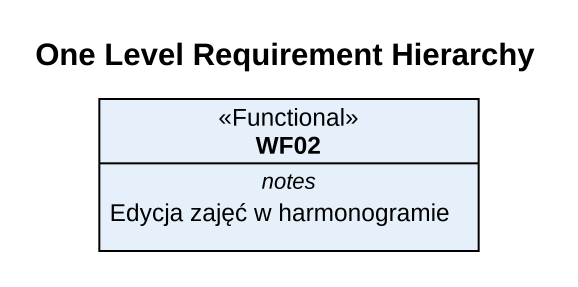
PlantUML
@startuml
title One Level Requirement Hierarchy
hide circle
hide empty members
class WF02 <<Functional>> {
  -- notes --
  Edycja zajęć w harmonogramie
}
@enduml
